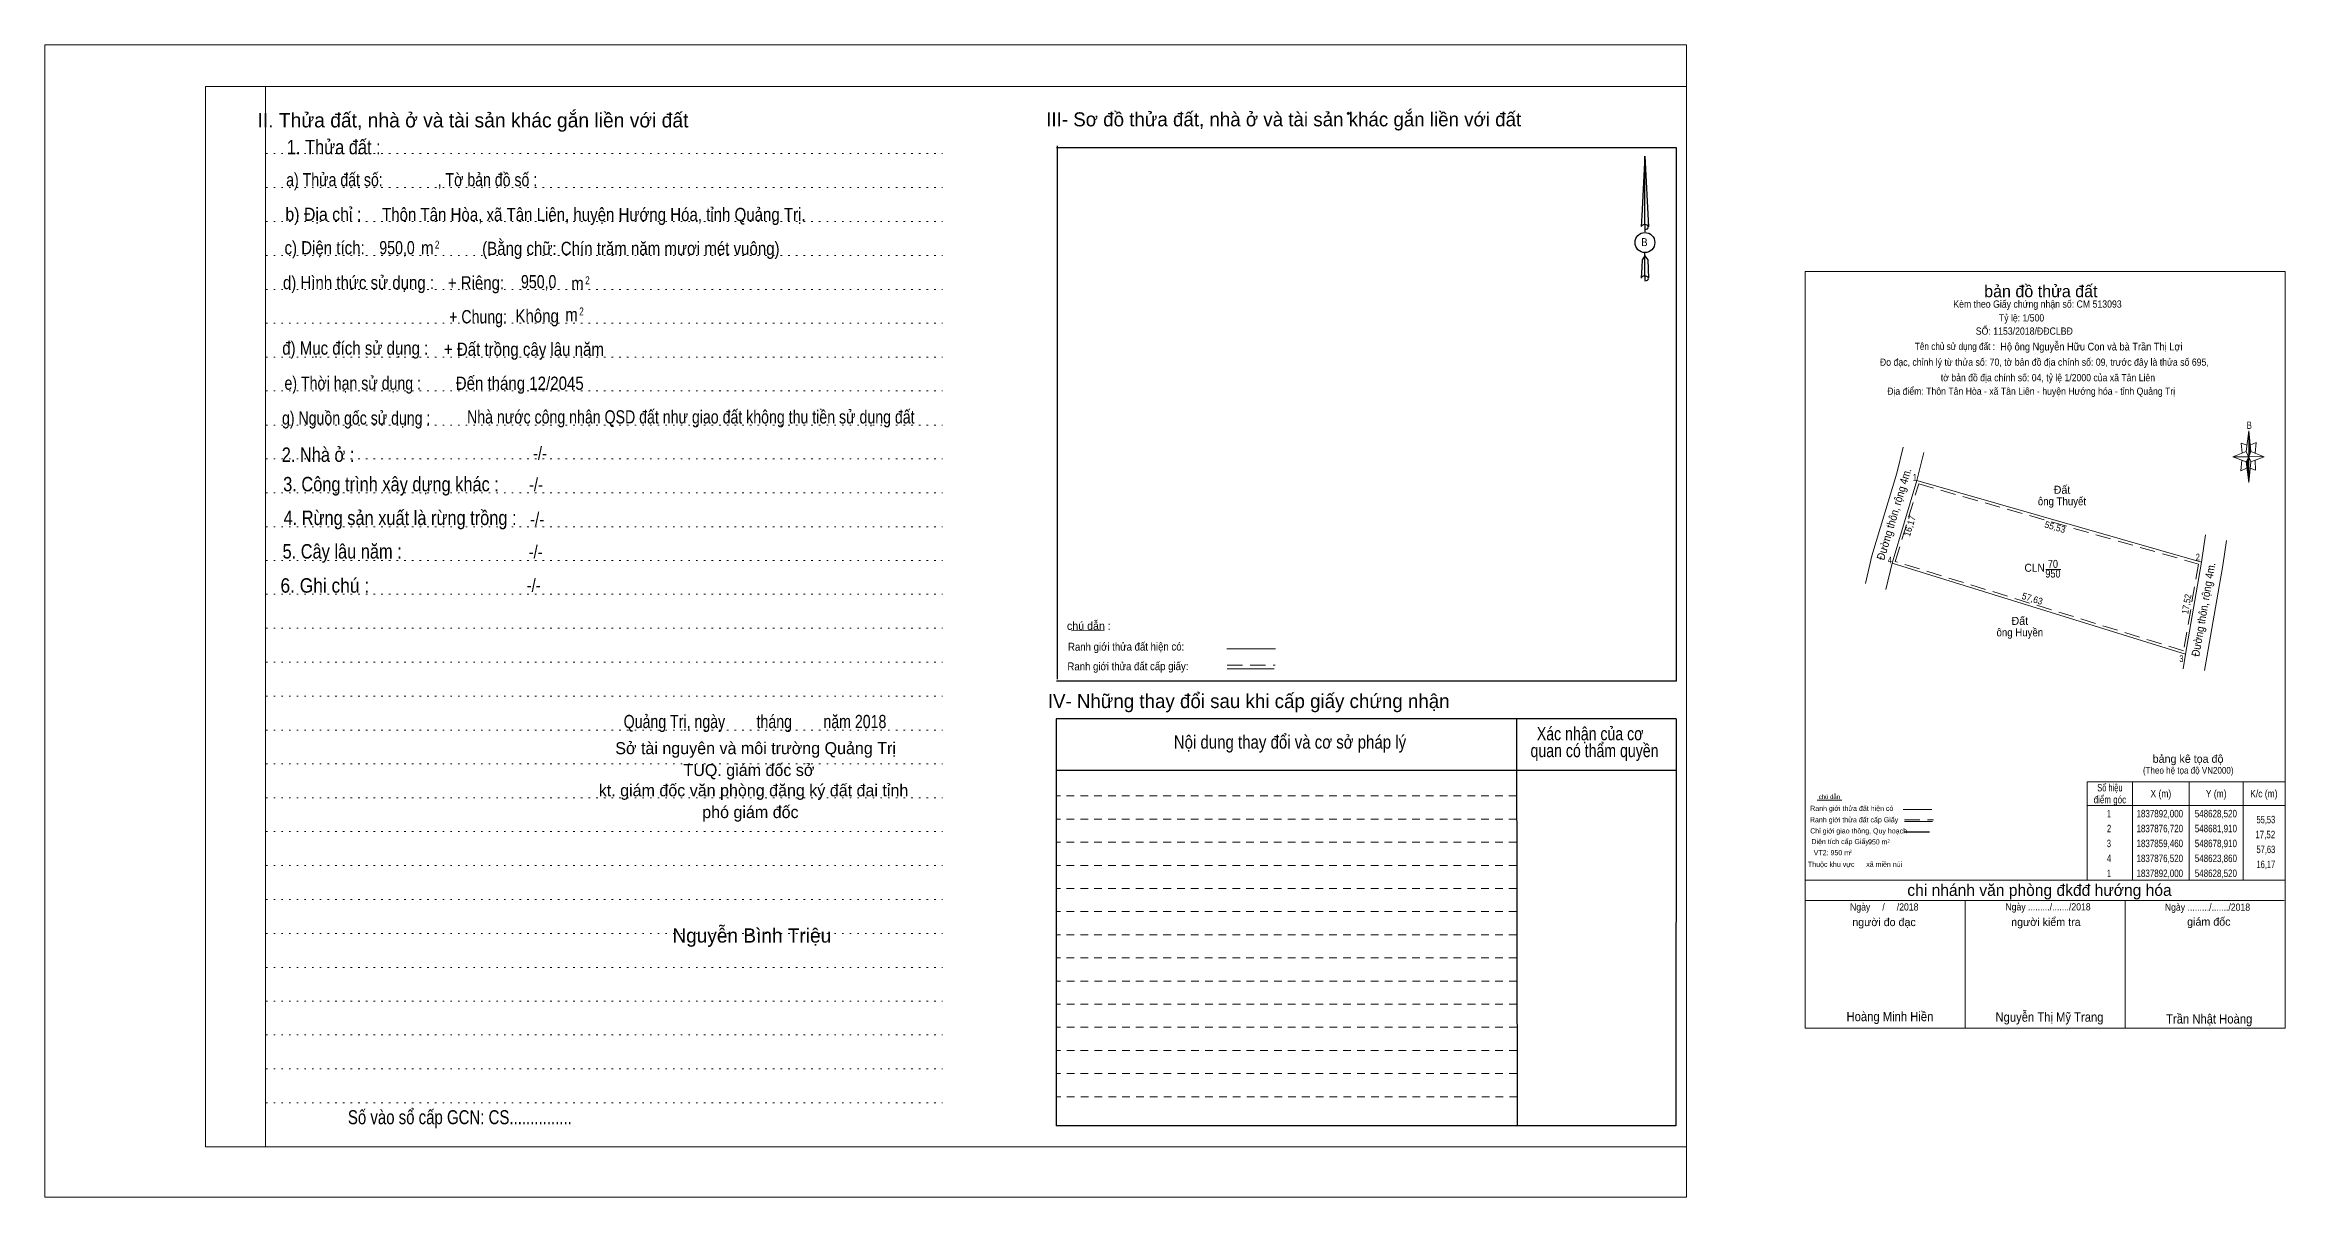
# Model space of a CAD drawing. Header units: metres. Extents: x 547960 to 549419, y 1837551 to 1837980.
# Drawn here: x 548277.5 to 548697.6, y 1837757.7 to 1837973.7 of the extents above; entities that cross this region are included whole.
import ezdxf
from ezdxf.enums import TextEntityAlignment as Align

# ---------------------------------------------------------------- set-up
doc = ezdxf.new("R2010")
doc.units = ezdxf.units.M
doc.header["$LTSCALE"] = 0.96
doc.header["$PDMODE"] = 32
doc.header["$PDSIZE"] = 0.48
for name, pattern in [('DASH_DOUBLE_DOT', [9.2, 5, -1.2, 0.3, -1.2, 0.3, -1.2]), ('DOTTED', [1.5, 0.3, -1.2]), ('MEDIUM_DASHED', [4.5, 3, -1.5]), ('SHORT_DASHED', [2.7, 1.5, -1.2])]:
    doc.linetypes.add(name, pattern=pattern)
for name, color, linetype, lineweight in [('1', 7, 'DOTTED', 13), ('10', 7, 'Continuous', 13), ('18', 7, 'Continuous', 25), ('2', 7, 'SHORT_DASHED', 13), ('28', 7, 'Continuous', 13), ('42', 7, 'Continuous', 13), ('55', 7, 'Continuous', 13), ('63', 7, 'Continuous', 13)]:
    doc.layers.add(name, color=color, linetype=linetype, lineweight=lineweight)
for name, color, linetype in [('13', 7, 'Continuous'), ('17', 7, 'Continuous'), ('8', 7, 'Continuous')]:
    doc.layers.add(name, color=color, linetype=linetype)

msp = doc.modelspace()

# ---------------------------------------------------------------- hatches: boundary and pattern name
at = {"layer": '28'}
for points in [[(548690.74, 1837901.34), (548691.14, 1837897.44), (548690.74, 1837896.44)], [(548690.74, 1837896.44), (548690.74, 1837891.64), (548690.24, 1837895.54)]]:
    msp.add_hatch(color=256, dxfattribs=at).paths.add_polyline_path(points)

# ---------------------------------------------------------------- linework, layer by layer
at = {"layer": '1', "linetype": 'Continuous'}
for p, q in [((548307.67, 1837965.89), (548585.31, 1837965.89)), ((548307.67, 1837965.89), (548307.67, 1837767.13)), ((548585.31, 1837965.89), (548585.31, 1837765.45)), ((548307.67, 1837767.13), (548585.31, 1837767.13))]:
    msp.add_line(p, q, dxfattribs=at)
at = {"layer": '1'}
for p, q in [((548318.91, 1837965.89), (548318.91, 1837767.13)), ((548318.91, 1837965.89), (548318.91, 1837767.13)), ((548318.99, 1837953.29), (548445.83, 1837953.29)), ((548318.99, 1837946.93), (548445.83, 1837946.93)), ((548318.99, 1837940.57), (548445.83, 1837940.57)), ((548318.99, 1837934.21), (548445.83, 1837934.21)), ((548318.99, 1837927.85), (548445.83, 1837927.85)), ((548318.99, 1837921.49), (548445.83, 1837921.49)), ((548318.99, 1837915.13), (548445.83, 1837915.13)), ((548318.99, 1837908.81), (548445.83, 1837908.81)), ((548318.99, 1837902.41), (548445.83, 1837902.41)), ((548318.99, 1837896.09), (548445.83, 1837896.09)), ((548318.99, 1837889.73), (548445.83, 1837889.73)), ((548318.99, 1837883.37), (548445.83, 1837883.37)), ((548318.99, 1837877.01), (548445.83, 1837877.01)), ((548318.99, 1837870.69), (548445.83, 1837870.69)), ((548318.99, 1837864.33), (548445.83, 1837864.33)), ((548318.99, 1837857.97), (548445.83, 1837857.97)), ((548318.99, 1837851.61), (548445.83, 1837851.61)), ((548318.99, 1837845.25), (548445.83, 1837845.25)), ((548318.99, 1837838.93), (548445.83, 1837838.93)), ((548318.99, 1837832.57), (548445.83, 1837832.57)), ((548318.99, 1837826.21), (548445.83, 1837826.21)), ((548318.99, 1837819.85), (548445.83, 1837819.85)), ((548318.99, 1837813.49), (548445.83, 1837813.49)), ((548318.99, 1837807.13), (548445.83, 1837807.13)), ((548318.99, 1837800.77), (548445.83, 1837800.77)), ((548318.99, 1837794.41), (548445.83, 1837794.41)), ((548318.99, 1837788.09), (548445.83, 1837788.09)), ((548318.99, 1837781.73), (548445.83, 1837781.73)), ((548318.99, 1837775.37), (548445.83, 1837775.37))]:
    msp.add_line(p, q, dxfattribs=at)
at = {"layer": '1', "linetype": 'Continuous'}
for points in [[(548277.51, 1837757.69), (548585.31, 1837757.69), (548585.31, 1837973.69), (548277.51, 1837973.69)], [(548318.91, 1837965.89), (548585.31, 1837965.89), (548585.31, 1837767.13), (548318.91, 1837767.13)]]:
    msp.add_lwpolyline(points, close=True, dxfattribs=at)
at = {"layer": '1', "linetype": 'MEDIUM_DASHED'}
msp.add_lwpolyline([(548628.86, 1837891.38), (548681.34, 1837876.36), (548678.51, 1837860.11), (548624.48, 1837876.85)], close=True, dxfattribs=at)
at = {"layer": '10'}
msp.add_line((548678.91, 1837859.46), (548623.86, 1837876.52), dxfattribs=at)
at = {"layer": '18'}
for p, q in [((548577.51, 1837952.81), (548578.23, 1837939.57)), ((548577.51, 1837952.81), (548578.23, 1837939.57)), ((548577.51, 1837952.81), (548578.23, 1837939.57)), ((548576.95, 1837941.65), (548576.83, 1837939.61)), ((548577.51, 1837940.01), (548577.51, 1837939.49)), ((548577.51, 1837939.49), (548577.51, 1837939.13)), ((548577.51, 1837939.13), (548577.51, 1837938.61)), ((548577.51, 1837939.13), (548577.51, 1837938.61)), ((548577.51, 1837939.13), (548577.51, 1837938.61)), ((548578.23, 1837939.57), (548578.23, 1837939.61)), ((548577.51, 1837934.13), (548577.51, 1837934.73)), ((548577.51, 1837934.13), (548577.51, 1837934.73)), ((548577.51, 1837934.13), (548577.51, 1837934.73)), ((548577.51, 1837934.13), (548578.07, 1837933.41)), ((548577.51, 1837934.13), (548578.07, 1837933.41)), ((548577.51, 1837934.13), (548578.07, 1837933.41)), ((548578.07, 1837933.41), (548578.23, 1837929.93)), ((548578.07, 1837933.41), (548578.23, 1837929.93)), ((548578.07, 1837933.41), (548578.23, 1837929.93)), ((548577.51, 1837930.37), (548577.51, 1837929.89)), ((548577.51, 1837929.89), (548577.51, 1837929.49)), ((548578.23, 1837929.93), (548578.23, 1837929.97))]:
    msp.add_line(p, q, dxfattribs=at)
for points in [[(548577.51, 1837940.01), (548577.51, 1837952.81), (548576.95, 1837941.65)], [(548577.51, 1837930.37), (548577.51, 1837934.13), (548577.03, 1837933.41), (548576.95, 1837932.01), (548576.83, 1837929.97)]]:
    msp.add_lwpolyline(points, dxfattribs=at)
msp.add_ellipse((548577.53, 1837936.627), major_axis=(0, 1.887), ratio=0.983453, dxfattribs=at)
for centre, start_param, end_param in [((548577.531, 1837939.535), 1.5707963, 3.074452), ((548577.531, 1837939.535), 0.0671406, 1.5707963), ((548577.531, 1837939.535), 4.712389, 6.2831853), ((548577.531, 1837929.904), 2.4910694, 3.0742784), ((548577.531, 1837929.904), 1.5707963, 2.4910694), ((548577.531, 1837929.904), 0.0671406, 1.5707963), ((548577.531, 1837929.904), 4.712389, 6.2831853)]:
    msp.add_ellipse(centre, major_axis=(0.68, 0), ratio=0.655448, start_param=start_param, end_param=end_param, dxfattribs=at)
at = {"layer": '2'}
for p, q in [((548553.47, 1837828.57), (548467.11, 1837828.57)), ((548553.47, 1837824.25), (548467.11, 1837824.25)), ((548553.47, 1837819.89), (548467.11, 1837819.89)), ((548553.47, 1837815.53), (548467.11, 1837815.53)), ((548553.47, 1837811.21), (548467.11, 1837811.21)), ((548553.47, 1837806.89), (548467.11, 1837806.89)), ((548553.47, 1837802.53), (548467.11, 1837802.53)), ((548553.51, 1837798.21), (548467.11, 1837798.21)), ((548553.51, 1837793.85), (548467.11, 1837793.85)), ((548553.51, 1837789.53), (548467.11, 1837789.53)), ((548553.51, 1837785.17), (548467.11, 1837785.17)), ((548553.51, 1837780.85), (548467.11, 1837780.85)), ((548553.55, 1837776.53), (548467.11, 1837776.53))]:
    msp.add_line(p, q, dxfattribs=at)
at = {"layer": '28', "lineweight": 25}
for p, q in [((548467.31, 1837954.73), (548467.31, 1837854.77)), ((548583.47, 1837854.41), (548467.19, 1837854.41)), ((548553.47, 1837847.37), (548553.55, 1837771.05)), ((548583.39, 1837847.37), (548583.35, 1837771.05)), ((548583.35, 1837837.69), (548467.11, 1837837.69)), ((548583.35, 1837771.05), (548467.11, 1837771.05))]:
    msp.add_line(p, q, dxfattribs=at)
at = {"layer": '28'}
for p, q in [((548607.58, 1837853.6), (548607.58, 1837910.98)), ((548690.24, 1837897.44), (548690.74, 1837901.34)), ((548690.24, 1837895.54), (548687.74, 1837896.44)), ((548691.14, 1837895.54), (548690.74, 1837891.64)), ((548691.14, 1837897.44), (548693.64, 1837896.44)), ((548691.94, 1837895.84), (548692.04, 1837893.94)), ((548692.04, 1837893.94), (548691.04, 1837894.34)), ((548607.58, 1837832.34), (548607.58, 1837853.6)), ((548609.82, 1837832.13), (548614.42, 1837832.13)), ((548625.97, 1837830.37), (548631.35, 1837830.37)), ((548626.17, 1837828.13), (548631.43, 1837828.13)), ((548607.58, 1837817.1), (548697.58, 1837817.1)), ((548607.58, 1837813.3), (548697.38, 1837813.3)), ((548607.58, 1837813.3), (548697.38, 1837813.3)), ((548607.58, 1837813.3), (548697.38, 1837813.3)), ((548637.58, 1837789.4), (548637.58, 1837813.3)), ((548667.58, 1837789.4), (548667.58, 1837813.3))]:
    msp.add_line(p, q, dxfattribs=at)
at = {"layer": '28', "linetype": 'SHORT_DASHED'}
msp.add_line((548553.47, 1837832.93), (548467.11, 1837832.93), dxfattribs=at)
at = {"layer": '28', "linetype": 'MEDIUM_DASHED'}
msp.add_line((548626.17, 1837828.45), (548631.61, 1837828.45), dxfattribs=at)
at = {"layer": '28', "linetype": 'DASH_DOUBLE_DOT', "lineweight": 25}
msp.add_line((548626.07, 1837826.15), (548631.31, 1837826.15), dxfattribs=at)
at = {"layer": '28', "lineweight": 25}
for points in [[(548583.47, 1837854.41), (548583.47, 1837954.37), (548467.19, 1837954.37)], [(548583.39, 1837847.37), (548467.11, 1837847.37), (548467.11, 1837771.05)]]:
    msp.add_lwpolyline(points, dxfattribs=at)
at = {"layer": '28'}
for points in [[(548607.58, 1837910.98), (548607.58, 1837931.2), (548697.58, 1837931.2), (548697.58, 1837832.34)], [(548690.44, 1837898.64), (548689.34, 1837899.04), (548689.54, 1837897.14)], [(548691.04, 1837898.64), (548692.14, 1837899.14), (548691.94, 1837897.14)], [(548690.74, 1837896.44), (548690.24, 1837897.44), (548687.74, 1837896.44)], [(548689.44, 1837895.84), (548689.24, 1837893.84), (548690.34, 1837894.34)], [(548690.74, 1837896.44), (548691.14, 1837895.54), (548693.64, 1837896.44)], [(548697.58, 1837832.34), (548697.58, 1837789.4), (548607.58, 1837789.4), (548607.58, 1837832.34)], [(548697.58, 1837789.4), (548607.58, 1837789.4), (548607.58, 1837813.3)]]:
    msp.add_lwpolyline(points, dxfattribs=at)
for points in [[(548690.74, 1837901.34), (548691.14, 1837897.44), (548690.74, 1837896.44)], [(548690.74, 1837896.44), (548687.74, 1837896.44), (548690.24, 1837897.44), (548691.14, 1837895.54), (548693.64, 1837896.44), (548690.74, 1837896.54)], [(548690.74, 1837896.44), (548690.74, 1837891.64), (548690.24, 1837895.54)]]:
    msp.add_lwpolyline(points, close=True, dxfattribs=at)
msp.add_point((548521.91, 1837960.85), dxfattribs=at)
at = {"layer": '42'}
for p, q in [((548624.74, 1837893.38), (548625.95, 1837898.3)), ((548628.52, 1837892), (548629.82, 1837897.3)), ((548624.74, 1837893.38), (548620.08, 1837877.88)), ((548628.52, 1837892), (548623.86, 1837876.52)), ((548620.08, 1837877.88), (548618.89, 1837872.72)), ((548682.65, 1837881.84), (548681.91, 1837876.72)), ((548686.56, 1837880.81), (548685.87, 1837876.11)), ((548623.86, 1837876.52), (548622.72, 1837871.57)), ((548685.87, 1837876.11), (548682.44, 1837856.42)), ((548678.91, 1837859.46), (548678.43, 1837856.72))]:
    msp.add_line(p, q, dxfattribs=at)
msp.add_lwpolyline([(548628.52, 1837892), (548681.91, 1837876.72), (548678.91, 1837859.46)], dxfattribs=at)
at = {"layer": '55'}
for p, q in [((548470.03, 1837863.85), (548476.11, 1837863.93)), ((548499.11, 1837860.45), (548508.27, 1837860.45)), ((548499.19, 1837856.73), (548507.99, 1837856.73)), ((548499.19, 1837856.73), (548507.99, 1837856.73))]:
    msp.add_line(p, q, dxfattribs=at)
at = {"layer": '55', "linetype": 'MEDIUM_DASHED'}
msp.add_line((548499.19, 1837857.41), (548508.19, 1837857.41), dxfattribs=at)
at = {"layer": '63'}
for p, q in [((548652.7, 1837875.36), (548655.53, 1837875.36)), ((548668.96, 1837835.57), (548668.96, 1837817.11)), ((548679.58, 1837835.57), (548679.58, 1837817.11)), ((548689.69, 1837835.57), (548689.69, 1837817.11)), ((548660.46, 1837831.09), (548697.58, 1837831.09))]:
    msp.add_line(p, q, dxfattribs=at)
msp.add_lwpolyline([(548660.46, 1837835.57), (548697.58, 1837835.57), (548697.58, 1837817.11), (548660.46, 1837817.11)], close=True, dxfattribs=at)

# ---------------------------------------------------------------- texts
at = {"layer": '1'}
for s, width, p in [('CLN', 0.95, (548650.6, 1837874.92)), ('950', 0.85, (548654.035, 1837873.83)), ('70', 0.85, (548654.03, 1837875.64))]:
    msp.add_text(s, height=1.5, dxfattribs=dict(at, width=width)).set_placement(p, align=Align.CENTER)
at = {"layer": '10'}
for s, height, p in [('TUQ. giám đốc sở', 2.25, (548409.53, 1837836.63)), ('kt. giám đốc văn phòng đăng ký đất đai tỉnh', 2.25, (548410.395, 1837832.83)), ('phó giám đốc', 2.25, (548409.81, 1837828.75)), ('Nguyễn Bình Triệu', 2.67, (548410.07, 1837805.41))]:
    msp.add_text(s, height=height, dxfattribs=at).set_placement(p, align=Align.CENTER)
at = {"layer": '13', "width": 0.8}
msp.add_text('Nhà nước công nhận QSD đất như giao đất không thu tiền sử dụng đất', height=2.48, dxfattribs=at).set_placement((548398.635, 1837902.71), align=Align.CENTER)
at = {"layer": '17'}
for p in [(548655.73, 1837889.54), (548647.82, 1837864.97)]:
    msp.add_text('Đất', height=1.5, dxfattribs=at).set_placement(p, align=Align.CENTER)
at = {"layer": '17', "width": 0.9}
for s, p in [('ông Thuyết', (548655.725, 1837887.38)), ('ông Huyền', (548647.825, 1837862.81))]:
    msp.add_text(s, height=1.5, dxfattribs=at).set_placement(p, align=Align.CENTER)
at = {"layer": '18'}
for s, height, p in [('II. Thửa đất, nhà ở và tài sản khác gắn liền với đất', 2.7, (548357.78, 1837958.21)), ('Sở tài nguyên và môi trường Quảng Trị', 2.25, (548410.785, 1837840.73))]:
    msp.add_text(s, height=height, dxfattribs=at).set_placement(p, align=Align.CENTER)
for s, height, width, p in [('1. Thửa đất :', 2.7, 0.85, (548331.69, 1837953.17)), ('a) Thửa đất số:              , Tờ bản đồ số : ', 2.475, 0.8, (548346.665, 1837947.17)), ('b) Địa chỉ : ', 2.475, 0.9, (548330.15, 1837940.69)), (' Thôn Tân Hòa, xã Tân Liên, huyện Hướng Hóa, tỉnh Quảng Trị.', 2.48, 0.85, (548380.06, 1837940.65)), ('c) Diện tích: ', 2.48, 0.85, (548330.365, 1837934.41)), ('2', 1.5, 0.75, (548351.07, 1837935.48)), ('(Bằng chữ: Chín trăm năm mươi mét vuông)', 2.48, 0.85, (548387.395, 1837934.29)), ('B', 1.5, 0.9, (548577.43, 1837935.95)), (' m', 2.475, 0.85, (548348.845, 1837934.4)), ('d) Hình thức sử dụng :', 2.475, 0.85, (548336.32, 1837927.89)), ('+ Riêng: ', 2.475, 0.85, (548358.745, 1837927.85)), (' m', 2.475, 0.85, (548376.995, 1837927.73)), ('2', 1.5, 0.75, (548379.26, 1837928.81)), ('       + Chung:', 2.475, 0.8, (548356.17, 1837921.49)), ('Không', 2.475, 0.85, (548369.825, 1837921.65)), ('2', 1.5, 0.75, (548378.14, 1837922.97)), (' m', 2.475, 0.85, (548375.875, 1837921.89)), ('đ) Mục đích sử dụng :', 2.475, 0.85, (548335.72, 1837915.61)), ('+ Đất trồng cây lâu năm', 2.48, 0.85, (548367.345, 1837915.39)), ('e) Thời hạn sử dụng :', 2.475, 0.8, (548335.245, 1837909.04)), ('Đến tháng 12/2045', 2.48, 0.85, (548366.555, 1837909.02)), ('g) Nguồn gốc sử dụng :', 2.475, 0.8, (548335.895, 1837902.5)), ('2. Nhà ở :', 2.7, 0.85, (548328.745, 1837895.52)), ('3. Công trình xây dựng khác :', 2.7, 0.85, (548342.425, 1837890)), ('4. Rừng sản xuất là rừng trồng :', 2.7, 0.85, (548344.12, 1837883.68)), ('5. Cây lâu năm :', 2.7, 0.85, (548333.26, 1837877.4)), ('6. Ghi chú :', 2.7, 0.9, (548330.005, 1837871)), ('Quảng Trị, ngày        tháng        năm 2018', 2.48, 0.8, (548410.675, 1837845.61)), ('Số vào sổ cấp GCN: CS...............', 2.625, 0.8, (548355.33, 1837771.37))]:
    msp.add_text(s, height=height, dxfattribs=dict(at, width=width)).set_placement(p, align=Align.CENTER)
at = {"layer": '28'}
for s, height, p in [('III- Sơ đồ thửa đất, nhà ở và tài sản khác gắn liền với đất', 2.625, (548509.805, 1837958.41)), ('bản đồ thửa đất', 2.25, (548651.765, 1837926.38)), ('bản đồ thửa đất', 2.25, (548651.765, 1837926.38)), ('IV- Những thay đổi sau khi cấp giấy chứng nhận', 2.625, (548503.235, 1837849.37)), ('bảng kê tọa độ', 1.5, (548679.37, 1837839.11)), ('chi nhánh văn phòng đkđđ hướng hóa', 2.187, (548651.515, 1837814.16)), ('người đo đạc', 1.5, (548622.365, 1837808.5)), ('người kiểm tra', 1.5, (548652.715, 1837808.52)), ('giám đốc', 1.5, (548683.265, 1837808.58))]:
    msp.add_text(s, height=height, dxfattribs=at).set_placement(p, align=Align.CENTER)
for s, height, width, p in [('Kèm theo Giấy chứng nhận số: CM 513093', 1.36, 0.9, (548651.135, 1837924.42)), ('SỐ: 1153/2018/ĐĐCLBĐ', 1.36, 0.9, (548648.665, 1837919.35)), ('Tỷ lệ: 1/500', 1.35, 0.9, (548648.15, 1837921.83)), ('Tên chủ sử dụng đất :', 1.35, 0.85, (548635.655, 1837916.49)), ('Đo đạc, chỉnh lý từ thửa số: 70, tờ bản đồ địa chính số: 09, trước đây là thửa số 695,', 1.36, 0.9, (548652.425, 1837913.53)), (' tờ bản đồ địa chính số: 04, tỷ lệ 1/2000 của xã Tân Liên', 1.35, 0.9, (548652.87, 1837910.63)), ('Địa điểm: Thôn Tân Hòa - xã Tân Liên - huyện Hướng hóa - tỉnh Quảng Trị', 1.35, 0.9, (548649.95, 1837908.09)), ('B', 1.378, 0.8, (548690.84, 1837901.7)), ('-/-', 2.475, 0.85, (548370.35, 1837895.9)), ('-/-', 2.475, 0.85, (548369.6, 1837890.04)), ('-/-', 2.475, 0.85, (548369.82, 1837883.55)), ('-/-', 2.475, 0.85, (548369.54, 1837877.42)), ('-/-', 2.475, 0.85, (548369.18, 1837871.16)), ('Nội dung thay đổi và cơ sở pháp lý', 2.475, 0.85, (548510.975, 1837841.77)), ('Xác nhận của cơ', 2.475, 0.8, (548567.26, 1837843.33)), (' quan có thẩm quyền', 2.475, 0.8, (548567.71, 1837840.17)), ('(Theo hệ tọa độ VN2000)', 1.25, 0.9, (548679.4, 1837837.08)), ('(Theo hệ tọa độ VN2000)', 1.25, 0.9, (548679.4, 1837837.08)), ('chú dẫn', 0.8, 1.05, (548612.12, 1837832.33)), ('Ranh giới thửa đất cấp Giấy', 0.96, 0.9, (548616.75, 1837827.95)), ('Ranh giới thửa đất hiện có ', 0.96, 0.9, (548616.495, 1837830.09)), ('Diện tích cấp Giấy: ', 0.96, 0.9, (548614.505, 1837823.87)), ('Chỉ giới giao thông, Quy hoạch', 0.96, 0.9, (548617.6, 1837825.87)), ('950 m ', 0.96, 0.85, (548621.37, 1837823.81)), ('2', 0.614, 0.8, (548623.245, 1837824.16)), ('Thuộc khu vực      xã miền núi', 0.96, 0.9, (548616.93, 1837819.61)), (' VT2: 950 m ', 0.96, 0.9, (548612.585, 1837821.79)), ('2', 0.614, 0.8, (548616.105, 1837822.19)), ('Ngày     /     /2018', 1.35, 0.9, (548622.405, 1837811.42)), ('Ngày ........./......./2018', 1.35, 0.9, (548653.11, 1837811.44)), ('Ngày ........./......./2018', 1.35, 0.9, (548683.01, 1837811.38)), ('Hoàng Minh Hiền', 1.75, 0.9, (548623.47, 1837790.68)), ('Nguyễn Thị Mỹ Trang', 1.75, 0.9, (548653.385, 1837790.58)), ('Trần Nhật Hoàng', 1.75, 0.9, (548683.33, 1837790.24))]:
    msp.add_text(s, height=height, dxfattribs=dict(at, width=width)).set_placement(p, align=Align.CENTER)
at = {"layer": '28', "width": 0.9}
msp.add_text('Hộ ông Nguyễn Hữu Con và bà Trần Thị Lợi', height=1.44, dxfattribs=at).set_placement((548644.15, 1837916.4))
at = {"layer": '55'}
msp.add_text('chú dẫn :', height=1.495, rotation=359.974, dxfattribs=at).set_placement((548473.27, 1837864.028), align=Align.CENTER)
at = {"layer": '55', "width": 0.9}
for s, p in [('Ranh giới thửa đất hiện có:', (548480.258, 1837860.135)), ('Ranh giới thửa đất cấp giấy:', (548480.598, 1837856.456))]:
    msp.add_text(s, height=1.495, rotation=0.135, dxfattribs=at).set_placement(p, align=Align.CENTER)
at = {"layer": '63'}
for s, height, rotation, width, p in [('Đường thôn, rộng 4m.', 1.5, 73.267, 0.9, (548624.939, 1837885.519)), ('16,17', 1.25, 73.246, 0.95, (548627.77, 1837883.315)), ('55,53', 1.25, 344.029, 0.95, (548654.263, 1837882.701)), ('Đường thôn, rộng 4m.', 1.5, 80.118, 0.9, (548682.984, 1837867.721)), ('57,63', 1.25, 342.782, 0.95, (548649.985, 1837869.276)), ('17,52', 1.25, 80.14, 0.9, (548679.698, 1837868.758))]:
    msp.add_text(s, height=height, rotation=rotation, dxfattribs=dict(at, width=width)).set_placement(p, align=Align.CENTER)
for s, height, width, p in [(' 1', 1.25, 0.75, (548628.52, 1837892)), (' 4', 1.25, 0.85, (548623.86, 1837876.52)), (' 2', 1.25, 0.85, (548681.59, 1837877.05)), (' 3', 1.25, 0.8, (548678.5, 1837858.01)), ('55,53', 1.398, 0.75, (548695.71, 1837827.77)), ('17,52', 1.398, 0.8, (548695.71, 1837824.97)), ('57,63', 1.398, 0.75, (548695.71, 1837822.18)), ('16,17', 1.398, 0.75, (548695.71, 1837819.38))]:
    msp.add_text(s, height=height, dxfattribs=dict(at, width=width)).set_placement(p, align=Align.RIGHT)
for s, width, p in [('điểm góc', 0.8, (548664.715, 1837831.52)), ('Số hiệu', 0.75, (548664.71, 1837833.75)), ('X (m)', 0.85, (548674.27, 1837832.64)), ('Y (m)', 0.85, (548684.64, 1837832.64)), ('K/c (m)', 0.85, (548693.58, 1837832.64)), (' 2', 0.75, (548664.36, 1837826.09)), (' 1', 0.65, (548664.355, 1837828.89)), ('1837892,000', 0.8, (548674.07, 1837828.89)), ('1837876,720', 0.8, (548674.07, 1837826.09)), ('548628,520', 0.8, (548684.585, 1837828.89)), ('548681,910', 0.8, (548684.585, 1837826.09)), (' 3', 0.7, (548664.35, 1837823.3)), ('1837859,460', 0.8, (548674.07, 1837823.3)), ('548678,910', 0.8, (548684.585, 1837823.3)), (' 4', 0.75, (548664.355, 1837820.5)), (' 1', 0.65, (548664.355, 1837817.7)), ('1837876,520', 0.8, (548674.07, 1837820.5)), ('1837892,000', 0.8, (548674.07, 1837817.7)), ('548623,860', 0.8, (548684.585, 1837820.5)), ('548628,520', 0.8, (548684.585, 1837817.7))]:
    msp.add_text(s, height=1.398, dxfattribs=dict(at, width=width)).set_placement(p, align=Align.CENTER)
at = {"layer": '8', "width": 0.8}
for p in [(548343.55, 1837934.43), (548370.11, 1837928.05)]:
    msp.add_text('950,0', height=2.48, dxfattribs=at).set_placement(p, align=Align.CENTER)

doc.saveas('drawing.dxf')
